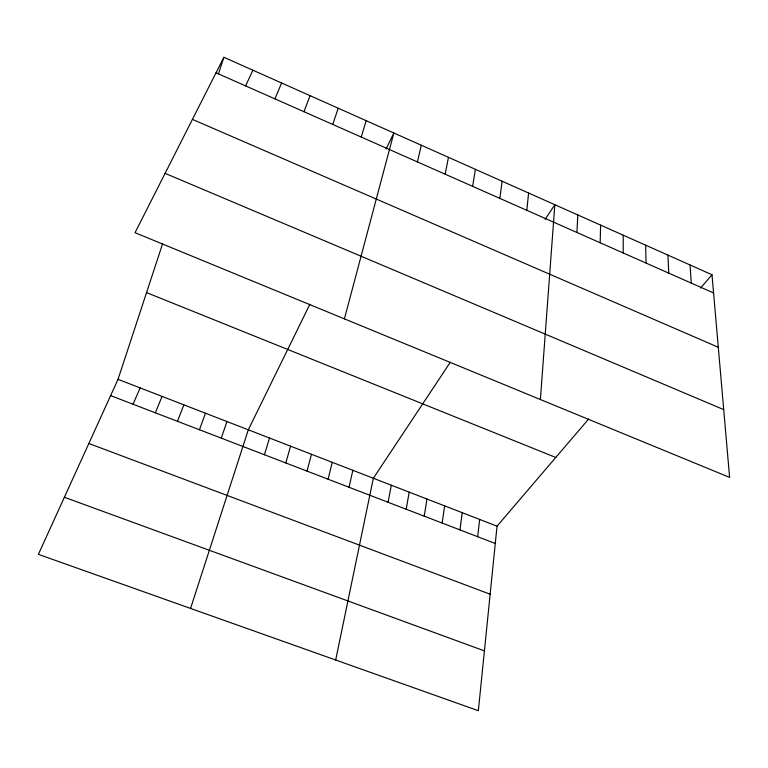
<?xml version="1.0" encoding="UTF-8"?>
<svg xmlns="http://www.w3.org/2000/svg" width="768" height="768" viewBox="0 0 768 768"><rect width="100%" height="100%" fill="white"/><g stroke="black" fill="none" stroke-linecap="round" stroke-linejoin="round"><path stroke-width="1.15" d="M623.203 252.97L623.222 235.19M600.163 242.774L600.605 225.11M576.941 232.493L577.805 214.954M540.384 399.514L554.832 204.72L545.136 219.331M588.624 419.03L497.03 526.166L478.358 710.717L38.4 554.352L118.032 379.344L162.624 243.677M526.81 210.317L528.595 193.027M477.667 536.707L479.664 519.437M459.965 529.901L462.202 512.678M499.834 198.384L502.128 181.238M442.147 523.046L444.643 505.872M424.234 516.163L426.97 499.027M472.618 186.336L475.421 169.344M406.205 509.232L409.2 492.144M388.07 502.262L391.325 485.222M445.152 174.182L448.483 157.344M335.683 660.01L373.344 478.253L450.307 362.256M349.037 487.258L352.858 470.314M417.437 161.923L421.296 145.229M328.099 479.213L332.227 462.326M307.027 471.11L311.462 454.282M344.41 318.864L393.859 133.008L386.035 148.963M285.802 462.95L290.554 446.179M264.442 454.742L269.501 438.029M361.229 137.05L366.173 120.672M190.56 608.429L248.304 429.811L309.869 304.282M218.438 73.882L223.891 57.283L711.994 274.733L729.6 477.398L135.043 232.694L223.891 57.283M332.726 124.445L338.237 108.23M221.261 438.144L226.963 421.546M199.44 429.754L205.478 413.222M303.965 111.715L310.051 95.664M177.475 421.315L183.85 404.842M155.347 412.81L162.058 396.403M274.925 98.87L281.597 82.992M133.066 404.246L140.122 387.907M245.616 85.901L252.874 70.195M700.579 288.086L711.994 274.733M64.378 497.261L484.416 650.88M88.848 443.491L490.147 594.211M110.63 395.616L495.274 543.475M118.032 379.344L497.03 526.166M146.544 292.598L555.773 457.45M165.101 173.347L723.715 409.613M192.442 119.386L718.301 347.28M216.029 72.806L713.578 292.954M690.058 264.96L691.248 283.075M667.949 255.11L668.746 273.11M645.677 245.184L646.061 263.078"/></g></svg>
